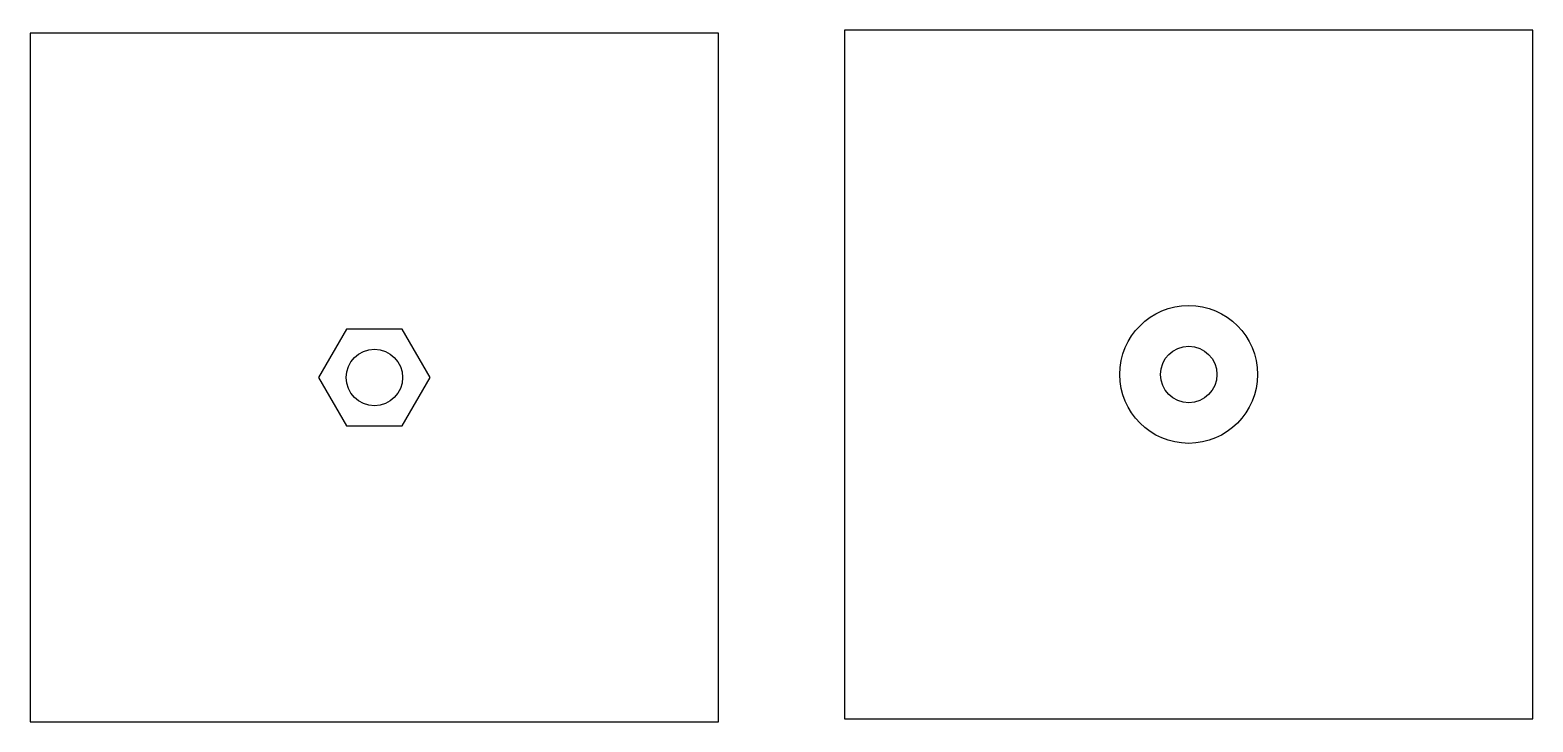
# Model space of a CAD drawing. Header units: millimetres. Extents: x 21 to 130, y 14 to 65.
import ezdxf

# ---------------------------------------------------------------- set-up
doc = ezdxf.new("R2010")
doc.units = ezdxf.units.MM

msp = doc.modelspace()

# ---------------------------------------------------------------- linework, layer by layer
for points in [[(79.82, 14.59), (129.82, 14.59), (129.82, 64.59), (79.82, 64.59)], [(20.69, 14.37), (70.69, 14.37), (70.69, 64.37), (20.69, 64.37)], [(43.66, 42.88), (41.64, 39.37), (43.66, 35.86), (47.71, 35.86), (49.74, 39.37), (47.71, 42.88)]]:
    msp.add_lwpolyline(points, close=True)
for centre, radius in [((104.82, 39.59), 5), ((104.82, 39.59), 2.05), ((45.69, 39.37), 2.05)]:
    msp.add_circle(centre, radius)

doc.saveas('drawing.dxf')
